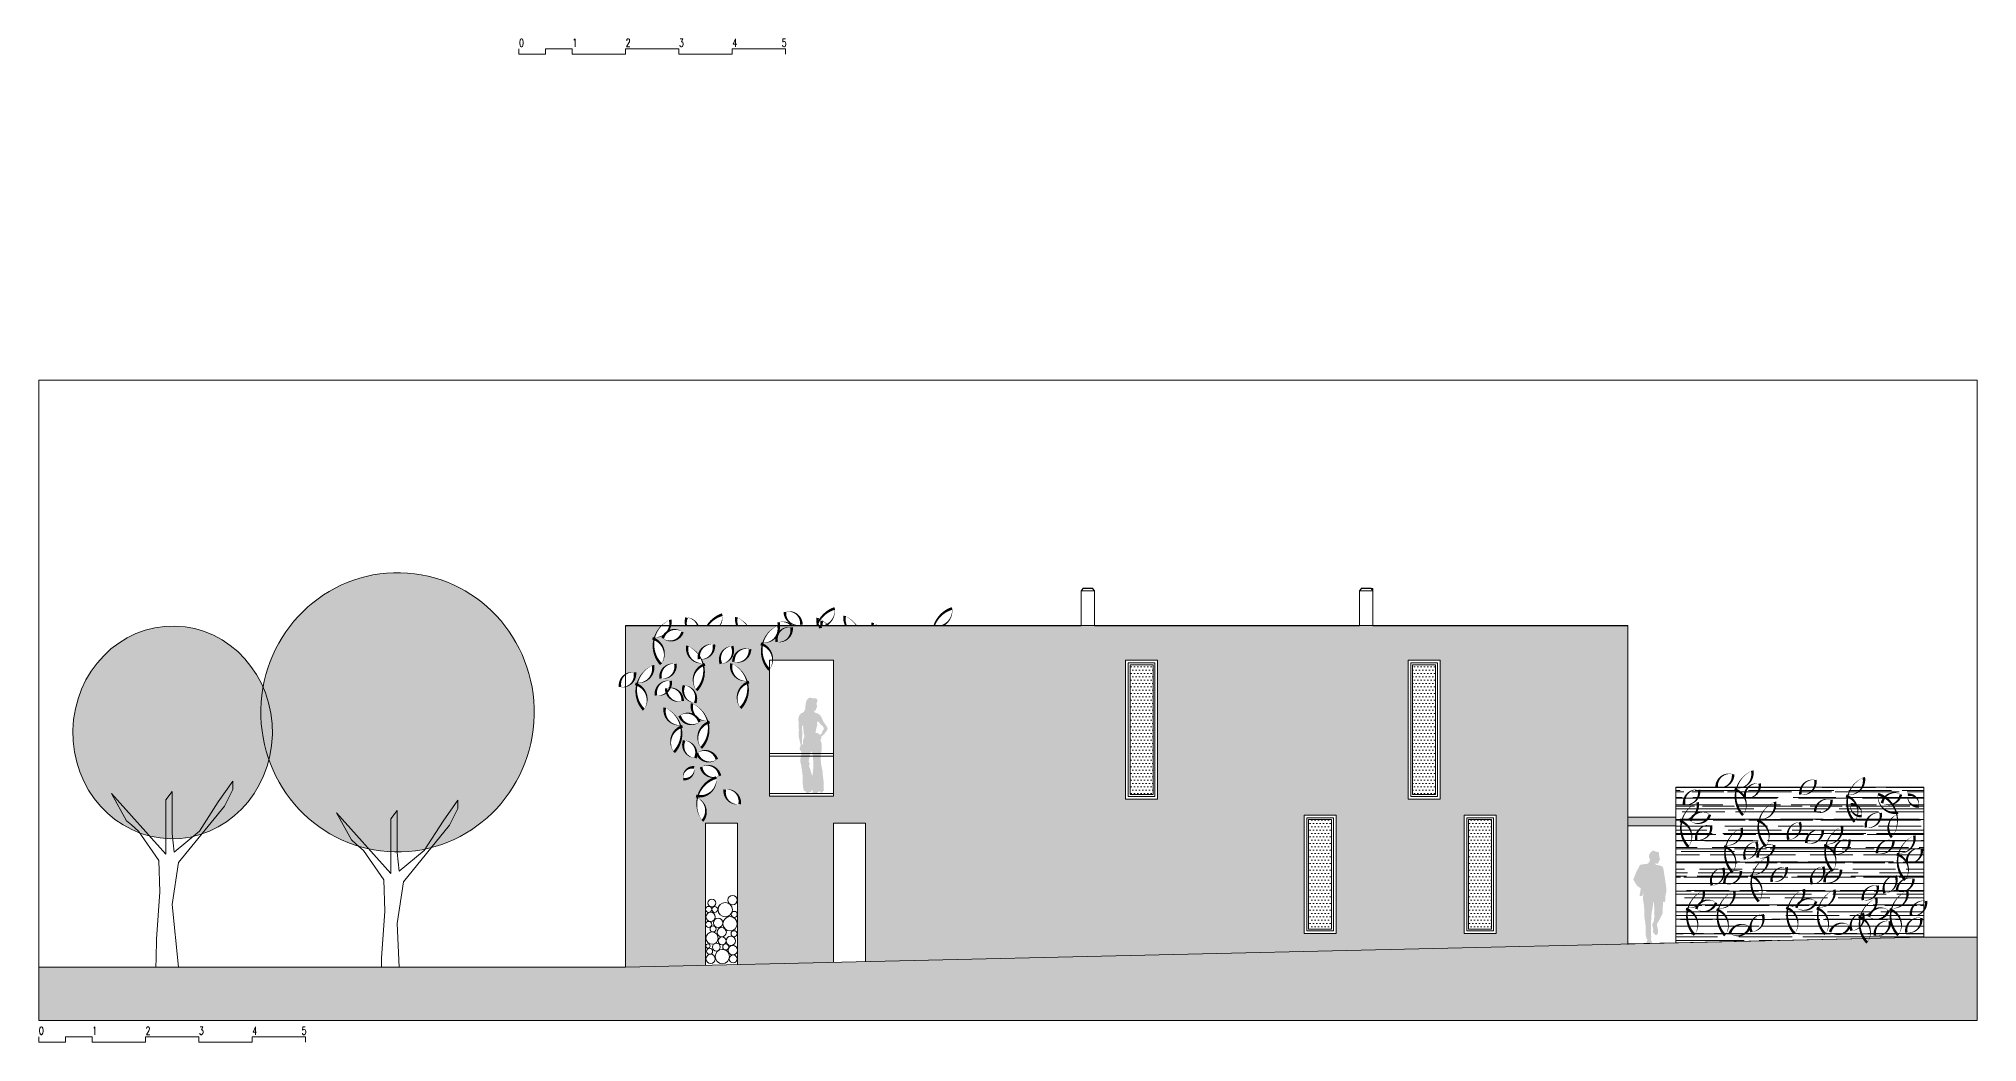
# Model space of a CAD drawing. Header units: metres. Extents: x -183 to 791, y -436 to 125.
# Drawn here: x 498.93 to 535.27, y -330.97 to -312.16 of the extents above; entities that cross this region are included whole.
import ezdxf

# ---------------------------------------------------------------- set-up
doc = ezdxf.new("R2010")
doc.units = ezdxf.units.M
doc.header["$MEASUREMENT"] = 0
doc.header["$XCLIPFRAME"] = 2
for name, color, linetype in [('01_SILNE', 1, 'Continuous'), ('okna', 4, 'Continuous'), ('SCHODY', 3, 'Continuous'), ('SRAFA', 251, 'Continuous'), ('srafa fasada', 253, 'Continuous'), ('SRAFY', 3, 'Continuous'), ('SRAFY-TERÉN', 252, 'Continuous'), ('stafaz', 254, 'Continuous'), ('zariz.predmety', 203, 'Continuous')]:
    doc.layers.add(name, color=color, linetype=linetype)
doc.layers.add('FLOATING-WINDOWS', color=2, linetype='Continuous', plot=False)
doc.styles.add('ROMANS', font='romans.shx', dxfattribs={"width": 0.7})
picture_1 = doc.add_image_def('image1.jpg', size_in_pixel=(500, 333))

msp = doc.modelspace()

# ---------------------------------------------------------------- hatches: boundary and pattern name
at = {"layer": 'SRAFA', "linetype": 'Continuous', "lineweight": 0}
h = msp.add_hatch(dxfattribs=at)
h.set_pattern_fill('DOTS', color=256, style=0)
h.paths.add_polyline_path([(519.82, -323.899), (519.39, -323.899), (519.39, -326.329), (519.82, -326.329)])
h = msp.add_hatch(dxfattribs=at)
h.set_pattern_fill('DOTS', color=256, style=0)
h.paths.add_polyline_path([(525.115, -323.899), (524.685, -323.899), (524.685, -326.329), (525.115, -326.329)])
h = msp.add_hatch(dxfattribs=at)
h.set_pattern_fill('AR-RROOF', color=256, scale=0.2, style=0)
h.paths.add_polyline_path([(529.62, -326.189), (529.62, -329.109), (534.27, -329.002), (534.27, -326.189)])
h = msp.add_hatch(dxfattribs=at)
h.set_pattern_fill('DOTS', color=256, style=0)
h.set_pattern_definition([(0, (0.2, 0), (0.03125, 0.0625), [0, -0.0625])])
h.paths.add_polyline_path([(523.165, -326.799), (522.735, -326.799), (522.735, -328.851), (523.165, -328.851)])
h = msp.add_hatch(dxfattribs=at)
h.set_pattern_fill('DOTS', color=256, style=0)
h.paths.add_polyline_path([(526.165, -326.799), (525.735, -326.799), (525.735, -328.851), (526.165, -328.851)])
at = {"layer": 'srafa fasada', "linetype": 'Continuous', "lineweight": 0}
h = msp.add_hatch(color=253, dxfattribs=at)
h.dxf.hatch_style = 1
h.paths.add_polyline_path([(528.72, -323.164), (512.798, -323.164, -0.489908), (512.505, -323.485, 0.01621), (512.496, -323.517, -0.310406), (512.687, -323.814), (513.829, -323.814), (513.829, -326.309), (513.829, -326.359), (512.63, -326.359), (512.63, -326.309), (512.63, -323.996, -0.254446), (512.496, -323.517, 0.031518), (512.459, -323.504, 0.62722), (512.486, -323.482, 0.017027), (512.505, -323.485, -0.211699), (512.779, -323.164), (510.766, -323.164, -0.128388), (510.704, -323.289, -0.346241), (510.997, -323.284, -0.520567), (510.627, -323.402, -0.101271), (510.673, -323.319, -0.196615), (510.474, -323.382, 0.01621), (510.466, -323.414, -0.48727), (510.595, -323.888, -0.250948), (510.466, -323.414, 0.031518), (510.429, -323.401, 0.62722), (510.456, -323.38, 0.017027), (510.474, -323.382, -0.123407), (510.603, -323.164), (509.929, -323.164), (509.929, -324.077, -0.19561), (510.104, -324.04, -0.389729), (509.929, -324.31), (509.929, -329.564), (511.429, -329.53), (511.429, -326.864), (512.029, -326.864), (512.029, -329.516), (513.829, -329.474), (513.829, -326.864), (514.429, -326.864), (514.429, -329.46), (528.72, -329.13)])
h.paths.add_polyline_path([(519.305, -323.814), (519.905, -323.814), (519.905, -326.414), (519.305, -326.414)], flags=16)
h.paths.add_polyline_path([(519.355, -323.864), (519.855, -323.864), (519.855, -326.364), (519.355, -326.364)], flags=0)
h.paths.add_polyline_path([(519.39, -323.899), (519.82, -323.899), (519.82, -326.329), (519.39, -326.329)], flags=0)
h.paths.add_polyline_path([(522.65, -326.714), (523.25, -326.714), (523.25, -328.936), (522.65, -328.936)], flags=16)
h.paths.add_polyline_path([(512.084, -324.709, -0.48727), (512.213, -324.235, 0.01621), (512.204, -324.202, -0.499116), (511.913, -323.874, -0.221401), (512.204, -324.202, 0.017027), (512.223, -324.2, 0.62722), (512.25, -324.222, 0.031518), (512.213, -324.235, -0.250948)], flags=16)
h.paths.add_polyline_path([(522.7, -326.764), (523.2, -326.764), (523.2, -328.886), (522.7, -328.886)], flags=0)
h.paths.add_polyline_path([(522.735, -326.799), (523.165, -326.799), (523.165, -328.851), (522.735, -328.851)], flags=0)
h.paths.add_polyline_path([(511.953, -323.842, -0.520567), (512.261, -323.605, -0.520567)], flags=16)
h.paths.add_polyline_path([(512.068, -326.51, -0.520567), (511.79, -326.237, -0.520567)], flags=16)
h.paths.add_polyline_path([(511.718, -323.878, -0.520567), (511.927, -323.549, -0.520567)], flags=16)
h.paths.add_polyline_path([(511.285, -326.362, 0.01621), (511.277, -326.395, -0.499116), (511.37, -326.824, -0.221401), (511.277, -326.395, 0.017027), (511.259, -326.387, 0.62722), (511.246, -326.355, 0.031518), (511.285, -326.362, -0.250948), (511.63, -326.012, -0.48727)], flags=16)
h.paths.add_polyline_path([(511.699, -325.978, -0.520567), (511.346, -325.815, -0.520567)], flags=16)
h.paths.add_polyline_path([(511.64, -325.671, -0.520567), (511.27, -325.553, -0.520567)], flags=16)
h.paths.add_polyline_path([(511.475, -324.983, -0.250948), (511.346, -325.457, -0.48727), (511.475, -324.983, 0.01621), (511.467, -324.951, -0.196615), (511.268, -324.888, -0.101271), (511.314, -324.971, -0.520567), (510.944, -324.853, -0.346241), (511.237, -324.857, -0.233409), (511.175, -324.622, -0.221401), (511.467, -324.951, 0.017027), (511.485, -324.948, 0.62722), (511.512, -324.97, 0.031518)], flags=16)
h.paths.add_polyline_path([(511.351, -323.795, -0.038149), (511.38, -323.869, 0.017027), (511.398, -323.867, 0.62722), (511.425, -323.889, 0.031518), (511.388, -323.902, -0.250948), (511.259, -324.376, -0.48727), (511.388, -323.902, 0.01621), (511.38, -323.869, -0.499116), (511.088, -323.541, -0.13709), (511.306, -323.717, -0.424737), (511.584, -323.518, -0.461481)], flags=16)
h.paths.add_polyline_path([(511.237, -325.646, -0.520567), (511.029, -325.317, -0.520567)], flags=16)
h.paths.add_polyline_path([(511.234, -324.612, -0.520567), (511.026, -324.284, -0.520567)], flags=16)
h.paths.add_polyline_path([(511.011, -326.04, -0.520567), (511.215, -325.822, -0.520567)], flags=16)
h.paths.add_polyline_path([(510.966, -325.063, -0.250948), (510.837, -325.537, -0.48727), (510.966, -325.063, 0.01621), (510.958, -325.03, -0.499116), (510.666, -324.702, -0.221401), (510.958, -325.03, 0.017027), (510.976, -325.028, 0.62722), (511.003, -325.05, 0.031518)], flags=16)
h.paths.add_polyline_path([(511, -324.577, -0.421375), (510.701, -324.416, -0.232393), (510.499, -324.473, -0.520567), (510.776, -324.2, -0.139229), (510.762, -324.329, -0.428126)], flags=16)
h.paths.add_polyline_path([(510.587, -324.154, -0.520567), (510.864, -323.881, -0.520567)], flags=16)
h.paths.add_polyline_path([(524.6, -323.814), (525.2, -323.814), (525.2, -326.414), (524.6, -326.414)], flags=16)
h.paths.add_polyline_path([(524.65, -323.864), (525.15, -323.864), (525.15, -326.364), (524.65, -326.364)], flags=0)
h.paths.add_polyline_path([(524.685, -323.899), (525.115, -323.899), (525.115, -326.329), (524.685, -326.329)], flags=0)
h.paths.add_polyline_path([(510.151, -324.235, 0.01621), (510.143, -324.267, -0.48727), (510.272, -324.741, -0.250948), (510.143, -324.267, 0.031518), (510.106, -324.254, 0.62722), (510.133, -324.233, 0.017027), (510.151, -324.235, -0.221401), (510.443, -323.906, -0.499116)], flags=16)
h.paths.add_polyline_path([(525.65, -326.714), (526.25, -326.714), (526.25, -328.936), (525.65, -328.936)], flags=16)
h.paths.add_polyline_path([(525.7, -326.764), (526.2, -326.764), (526.2, -328.886), (525.7, -328.886)], flags=0)
h.paths.add_polyline_path([(525.735, -326.799), (526.165, -326.799), (526.165, -328.851), (525.735, -328.851)], flags=0)
at = {"layer": 'SRAFY', "linetype": 'Continuous', "lineweight": 0}
msp.add_hatch(color=44, dxfattribs=at).paths.add_polyline_path([(529.62, -326.754), (528.72, -326.754), (528.72, -326.914), (529.62, -326.914)])
at = {"layer": 'SRAFY-TERÉN', "linetype": 'Continuous', "lineweight": 0}
msp.add_hatch(color=256, dxfattribs=at).paths.add_polyline_path([(498.929, -329.564), (498.929, -330.564), (535.27, -330.564), (535.27, -329.002), (534.27, -329.002), (509.929, -329.564)])
at = {"layer": 'stafaz', "linetype": 'Continuous', "ltscale": 0.001}
h = msp.add_hatch(color=256, dxfattribs=at)
h.paths.add_polyline_path([(513.601, -325.361), (513.598, -325.348), (513.589, -325.331), (513.582, -325.317), (513.579, -325.305), (513.592, -325.293), (513.598, -325.282), (513.603, -325.266), (513.603, -325.252), (513.602, -325.241), (513.618, -325.233), (513.629, -325.221), (513.64, -325.207), (513.651, -325.198), (513.66, -325.188), (513.672, -325.172), (513.683, -325.159), (513.694, -325.144), (513.702, -325.133), (513.707, -325.123), (513.713, -325.113), (513.716, -325.1), (513.716, -325.088), (513.712, -325.078), (513.708, -325.068), (513.704, -325.058), (513.698, -325.047), (513.691, -325.037), (513.682, -325.023), (513.673, -325.011), (513.662, -324.998), (513.654, -324.987), (513.648, -324.975), (513.639, -324.963), (513.631, -324.949), (513.627, -324.939), (513.62, -324.924), (513.615, -324.913), (513.611, -324.9), (513.606, -324.888), (513.6, -324.876), (513.593, -324.866), (513.585, -324.854), (513.572, -324.841), (513.561, -324.832), (513.545, -324.819), (513.532, -324.811), (513.522, -324.806), (513.512, -324.804), (513.501, -324.802), (513.491, -324.798), (513.479, -324.794), (513.472, -324.78), (513.472, -324.77), (513.459, -324.767), (513.452, -324.757), (513.467, -324.756), (513.477, -324.756), (513.487, -324.755), (513.497, -324.744), (513.5, -324.73), (513.507, -324.716), (513.51, -324.705), (513.513, -324.695), (513.521, -324.683), (513.522, -324.673), (513.52, -324.662), (513.514, -324.652), (513.51, -324.641), (513.508, -324.631), (513.52, -324.596), (513.523, -324.583), (513.525, -324.57), (513.525, -324.56), (513.523, -324.55), (513.517, -324.538), (513.506, -324.532), (513.493, -324.528), (513.481, -324.526), (513.467, -324.525), (513.455, -324.525), (513.442, -324.525), (513.431, -324.524), (513.419, -324.52), (513.406, -324.517), (513.392, -324.514), (513.376, -324.517), (513.358, -324.527), (513.348, -324.537), (513.334, -324.551), (513.328, -324.561), (513.32, -324.577), (513.315, -324.59), (513.312, -324.603), (513.309, -324.617), (513.307, -324.631), (513.305, -324.641), (513.305, -324.657), (513.302, -324.672), (513.302, -324.685), (513.301, -324.702), (513.3, -324.718), (513.296, -324.731), (513.292, -324.744), (513.286, -324.757), (513.278, -324.768), (513.27, -324.78), (513.261, -324.79), (513.246, -324.8), (513.231, -324.803), (513.221, -324.807), (513.209, -324.816), (513.208, -324.827), (513.196, -324.835), (513.185, -324.85), (513.18, -324.866), (513.175, -324.879), (513.172, -324.895), (513.169, -324.909), (513.168, -324.922), (513.168, -324.936), (513.17, -324.947), (513.173, -324.958), (513.174, -324.969), (513.176, -324.986), (513.176, -325), (513.175, -325.012), (513.175, -325.023), (513.175, -325.034), (513.175, -325.045), (513.175, -325.057), (513.175, -325.074), (513.176, -325.088), (513.178, -325.099), (513.18, -325.112), (513.18, -325.122), (513.18, -325.135), (513.178, -325.148), (513.178, -325.164), (513.176, -325.181), (513.175, -325.193), (513.174, -325.205), (513.174, -325.22), (513.176, -325.239), (513.178, -325.253), (513.181, -325.268), (513.184, -325.28), (513.187, -325.295), (513.191, -325.309), (513.194, -325.321), (513.197, -325.334), (513.201, -325.345), (513.201, -325.357), (513.207, -325.37), (513.209, -325.382), (513.21, -325.397), (513.21, -325.414), (513.206, -325.424), (513.202, -325.434), (513.196, -325.45), (513.192, -325.462), (513.191, -325.473), (513.196, -325.487), (513.206, -325.503), (513.217, -325.515), (513.228, -325.525), (513.227, -325.539), (513.227, -325.553), (513.227, -325.564), (513.224, -325.578), (513.22, -325.6), (513.218, -325.613), (513.216, -325.623), (513.212, -325.637), (513.209, -325.654), (513.206, -325.677), (513.206, -325.689), (513.204, -325.7), (513.204, -325.712), (513.205, -325.722), (513.208, -325.732), (513.216, -325.75), (513.221, -325.77), (513.226, -325.797), (513.228, -325.809), (513.228, -325.823), (513.23, -325.833), (513.232, -325.844), (513.235, -325.864), (513.236, -325.875), (513.238, -325.89), (513.24, -325.902), (513.241, -325.916), (513.242, -325.927), (513.244, -325.938), (513.245, -325.948), (513.247, -325.959), (513.248, -325.981), (513.248, -326.006), (513.248, -326.019), (513.248, -326.03), (513.248, -326.043), (513.248, -326.057), (513.248, -326.074), (513.249, -326.088), (513.25, -326.099), (513.25, -326.11), (513.252, -326.122), (513.252, -326.134), (513.253, -326.146), (513.254, -326.158), (513.256, -326.178), (513.259, -326.199), (513.261, -326.209), (513.266, -326.222), (513.269, -326.235), (513.273, -326.256), (513.283, -326.262), (513.295, -326.266), (513.305, -326.266), (513.309, -326.279), (513.316, -326.293), (513.33, -326.299), (513.348, -326.299), (513.359, -326.297), (513.369, -326.294), (513.388, -326.287), (513.401, -326.277), (513.412, -326.264), (513.423, -326.249), (513.434, -326.244), (513.435, -326.256), (513.434, -326.266), (513.436, -326.279), (513.434, -326.289), (513.434, -326.299), (513.445, -326.304), (513.458, -326.304), (513.469, -326.304), (513.481, -326.302), (513.492, -326.301), (513.507, -326.3), (513.522, -326.299), (513.534, -326.291), (513.544, -326.28), (513.558, -326.272), (513.571, -326.271), (513.581, -326.279), (513.584, -326.292), (513.595, -326.293), (513.611, -326.293), (513.622, -326.291), (513.628, -326.281), (513.628, -326.269), (513.642, -326.264), (513.647, -326.251), (513.647, -326.234), (513.646, -326.219), (513.646, -326.206), (513.646, -326.194), (513.646, -326.176), (513.644, -326.162), (513.643, -326.15), (513.643, -326.14), (513.644, -326.118), (513.645, -326.103), (513.642, -326.084), (513.64, -326.065), (513.64, -326.054), (513.64, -326.041), (513.636, -326.02), (513.633, -326.009), (513.63, -325.992), (513.628, -325.978), (513.628, -325.964), (513.627, -325.953), (513.626, -325.943), (513.626, -325.922), (513.625, -325.91), (513.624, -325.898), (513.619, -325.879), (513.616, -325.859), (513.614, -325.848), (513.612, -325.837), (513.609, -325.827), (513.604, -325.806), (513.603, -325.794), (513.601, -325.783), (513.599, -325.772), (513.595, -325.754), (513.595, -325.739), (513.594, -325.729), (513.593, -325.718), (513.592, -325.707), (513.59, -325.69), (513.59, -325.672), (513.589, -325.658), (513.589, -325.644), (513.589, -325.633), (513.589, -325.622), (513.589, -325.612), (513.589, -325.598), (513.591, -325.585), (513.594, -325.571), (513.597, -325.556), (513.599, -325.538), (513.602, -325.524), (513.604, -325.5), (513.606, -325.487), (513.608, -325.471), (513.608, -325.455), (513.608, -325.445), (513.608, -325.43), (513.608, -325.419), (513.608, -325.404), (513.606, -325.393), (513.604, -325.378)])
h.paths.add_polyline_path([(513.417, -325.524), (513.422, -325.536), (513.427, -325.547), (513.429, -325.558), (513.433, -325.569), (513.437, -325.584), (513.439, -325.601), (513.441, -325.616), (513.443, -325.63), (513.444, -325.647), (513.444, -325.66), (513.446, -325.674), (513.446, -325.684), (513.448, -325.701), (513.448, -325.711), (513.45, -325.723), (513.451, -325.736), (513.453, -325.749), (513.452, -325.762), (513.452, -325.773), (513.451, -325.794), (513.451, -325.816), (513.45, -325.832), (513.449, -325.847), (513.446, -325.864), (513.445, -325.877), (513.443, -325.89), (513.442, -325.903), (513.44, -325.914), (513.438, -325.927), (513.438, -325.938), (513.436, -325.949), (513.435, -325.961), (513.433, -325.975), (513.425, -325.963), (513.42, -325.952), (513.414, -325.933), (513.409, -325.919), (513.403, -325.901), (513.401, -325.889), (513.396, -325.87), (513.391, -325.852), (513.385, -325.836), (513.38, -325.824), (513.376, -325.812), (513.369, -325.798), (513.37, -325.785), (513.375, -325.774), (513.379, -325.763), (513.381, -325.752), (513.38, -325.742), (513.371, -325.73), (513.365, -325.717), (513.365, -325.7), (513.367, -325.678), (513.372, -325.655), (513.376, -325.641), (513.379, -325.623), (513.382, -325.61), (513.386, -325.594), (513.392, -325.575), (513.396, -325.562), (513.399, -325.551), (513.403, -325.539), (513.408, -325.529), (513.415, -325.513)], flags=16)
h.paths.add_polyline_path([(513.256, -325.359), (513.254, -325.376), (513.253, -325.387), (513.252, -325.401), (513.242, -325.392), (513.237, -325.379), (513.237, -325.368), (513.237, -325.356), (513.237, -325.343), (513.236, -325.332), (513.236, -325.321), (513.236, -325.308), (513.236, -325.297), (513.236, -325.286), (513.238, -325.271), (513.24, -325.26), (513.244, -325.243), (513.245, -325.232), (513.246, -325.215), (513.246, -325.203), (513.246, -325.188), (513.246, -325.176), (513.244, -325.163), (513.243, -325.15), (513.241, -325.136), (513.239, -325.123), (513.237, -325.113), (513.236, -325.101), (513.237, -325.09), (513.237, -325.08), (513.239, -325.064), (513.243, -325.044), (513.247, -325.034), (513.257, -325.038), (513.261, -325.053), (513.26, -325.063), (513.259, -325.076), (513.259, -325.087), (513.26, -325.101), (513.263, -325.113), (513.264, -325.124), (513.266, -325.137), (513.268, -325.148), (513.268, -325.16), (513.269, -325.17), (513.271, -325.191), (513.274, -325.202), (513.278, -325.216), (513.282, -325.226), (513.284, -325.238), (513.28, -325.251), (513.276, -325.262), (513.269, -325.277), (513.266, -325.288), (513.26, -325.303), (513.257, -325.318), (513.256, -325.335), (513.256, -325.347)], flags=16)
h.paths.add_polyline_path([(513.498, -325.179), (513.495, -325.168), (513.494, -325.157), (513.494, -325.146), (513.497, -325.134), (513.5, -325.12), (513.501, -325.11), (513.506, -325.092), (513.509, -325.079), (513.513, -325.064), (513.517, -325.052), (513.521, -325.039), (513.523, -325.027), (513.523, -325.016), (513.522, -325.002), (513.52, -324.989), (513.522, -324.975), (513.526, -324.965), (513.533, -324.954), (513.56, -324.98), (513.567, -324.991), (513.574, -325.001), (513.583, -325.012), (513.597, -325.025), (513.609, -325.034), (513.624, -325.048), (513.632, -325.059), (513.641, -325.072), (513.648, -325.082), (513.648, -325.095), (513.643, -325.106), (513.637, -325.119), (513.627, -325.133), (513.623, -325.144), (513.619, -325.154), (513.615, -325.165), (513.608, -325.18), (513.598, -325.193), (513.589, -325.203), (513.578, -325.21), (513.567, -325.205), (513.556, -325.196), (513.545, -325.185), (513.534, -325.177), (513.521, -325.176), (513.508, -325.177)], flags=16)
msp.add_hatch(color=256, dxfattribs=at).paths.add_polyline_path([(529.195, -328.342), (529.205, -328.356), (529.207, -328.375), (529.209, -328.39), (529.21, -328.403), (529.212, -328.418), (529.214, -328.433), (529.216, -328.453), (529.216, -328.466), (529.216, -328.48), (529.216, -328.497), (529.216, -328.511), (529.217, -328.525), (529.214, -328.539), (529.212, -328.554), (529.22, -328.567), (529.213, -328.579), (529.214, -328.59), (529.222, -328.606), (529.216, -328.633), (529.212, -328.65), (529.21, -328.664), (529.21, -328.684), (529.208, -328.709), (529.197, -328.725), (529.185, -328.741), (529.181, -328.754), (529.179, -328.774), (529.179, -328.787), (529.183, -328.801), (529.187, -328.817), (529.194, -328.836), (529.196, -328.862), (529.193, -328.887), (529.193, -328.898), (529.195, -328.911), (529.201, -328.926), (529.212, -328.938), (529.224, -328.951), (529.235, -328.962), (529.248, -328.965), (529.26, -328.961), (529.273, -328.957), (529.278, -328.942), (529.282, -328.927), (529.283, -328.911), (529.283, -328.895), (529.284, -328.881), (529.283, -328.867), (529.282, -328.851), (529.279, -328.839), (529.277, -328.827), (529.272, -328.81), (529.269, -328.797), (529.268, -328.778), (529.267, -328.755), (529.278, -328.733), (529.29, -328.715), (529.297, -328.701), (529.305, -328.688), (529.315, -328.672), (529.325, -328.654), (529.331, -328.643), (529.34, -328.624), (529.347, -328.605), (529.353, -328.592), (529.364, -328.583), (529.368, -328.568), (529.372, -328.547), (529.374, -328.534), (529.374, -328.518), (529.374, -328.499), (529.373, -328.476), (529.374, -328.449), (529.376, -328.435), (529.376, -328.42), (529.377, -328.399), (529.378, -328.381), (529.38, -328.359), (529.382, -328.345), (529.392, -328.336), (529.398, -328.357), (529.408, -328.347), (529.417, -328.333), (529.424, -328.319), (529.425, -328.303), (529.425, -328.292), (529.425, -328.276), (529.425, -328.263), (529.425, -328.245), (529.425, -328.232), (529.429, -328.211), (529.433, -328.194), (529.435, -328.18), (529.438, -328.169), (529.44, -328.158), (529.441, -328.141), (529.442, -328.13), (529.442, -328.111), (529.442, -328.099), (529.441, -328.083), (529.439, -328.073), (529.438, -328.058), (529.436, -328.039), (529.435, -328.021), (529.432, -328.007), (529.43, -327.991), (529.427, -327.981), (529.424, -327.961), (529.421, -327.943), (529.421, -327.932), (529.418, -327.912), (529.416, -327.898), (529.413, -327.882), (529.409, -327.863), (529.407, -327.85), (529.404, -327.837), (529.402, -327.821), (529.4, -327.81), (529.398, -327.796), (529.396, -327.78), (529.394, -327.767), (529.391, -327.752), (529.388, -327.737), (529.385, -327.722), (529.382, -327.709), (529.376, -327.692), (529.365, -327.68), (529.353, -327.67), (529.339, -327.665), (529.324, -327.662), (529.308, -327.659), (529.291, -327.656), (529.278, -327.652), (529.262, -327.649), (529.243, -327.645), (529.234, -327.624), (529.245, -327.62), (529.256, -327.624), (529.27, -327.628), (529.283, -327.629), (529.291, -327.618), (529.295, -327.605), (529.297, -327.595), (529.303, -327.583), (529.307, -327.569), (529.319, -327.56), (529.321, -327.546), (529.321, -327.533), (529.318, -327.522), (529.313, -327.511), (529.313, -327.498), (529.312, -327.487), (529.308, -327.475), (529.301, -327.459), (529.307, -327.44), (529.307, -327.428), (529.306, -327.417), (529.295, -327.411), (529.283, -327.406), (529.272, -327.405), (529.265, -327.403), (529.232, -327.396), (529.221, -327.39), (529.208, -327.385), (529.197, -327.385), (529.186, -327.385), (529.173, -327.392), (529.162, -327.402), (529.148, -327.417), (529.133, -327.433), (529.125, -327.45), (529.121, -327.462), (529.119, -327.477), (529.118, -327.489), (529.118, -327.5), (529.119, -327.512), (529.124, -327.524), (529.134, -327.542), (529.132, -327.563), (529.128, -327.577), (529.126, -327.59), (529.114, -327.599), (529.106, -327.61), (529.098, -327.622), (529.081, -327.629), (529.063, -327.632), (529.049, -327.635), (529.037, -327.635), (529.024, -327.636), (529.01, -327.638), (528.998, -327.64), (528.984, -327.642), (528.972, -327.644), (528.958, -327.646), (528.943, -327.656), (528.935, -327.672), (528.925, -327.694), (528.921, -327.705), (528.91, -327.723), (528.899, -327.741), (528.892, -327.754), (528.884, -327.768), (528.876, -327.788), (528.87, -327.8), (528.865, -327.813), (528.862, -327.825), (528.855, -327.844), (528.846, -327.865), (528.84, -327.881), (528.832, -327.895), (528.826, -327.909), (528.826, -327.924), (528.835, -327.941), (528.845, -327.963), (528.854, -327.98), (528.863, -327.993), (528.871, -328.008), (528.88, -328.02), (528.891, -328.035), (528.906, -328.05), (528.921, -328.06), (528.933, -328.069), (528.945, -328.075), (528.962, -328.084), (528.959, -328.118), (528.956, -328.132), (528.953, -328.151), (528.949, -328.17), (528.947, -328.184), (528.944, -328.201), (528.942, -328.213), (528.941, -328.226), (528.952, -328.232), (528.968, -328.231), (528.98, -328.231), (528.993, -328.221), (528.999, -328.21), (529.006, -328.197), (529.012, -328.181), (529.014, -328.168), (529.018, -328.155), (529.016, -328.168), (529.014, -328.178), (529.012, -328.194), (529.01, -328.205), (529.008, -328.223), (529.004, -328.243), (529.004, -328.258), (529.004, -328.27), (529.004, -328.282), (529.004, -328.293), (529.006, -328.308), (529.007, -328.319), (529.012, -328.34), (529.015, -328.359), (529.017, -328.373), (529.019, -328.386), (529.02, -328.4), (529.022, -328.418), (529.024, -328.437), (529.025, -328.457), (529.027, -328.475), (529.027, -328.487), (529.028, -328.499), (529.028, -328.512), (529.029, -328.528), (529.029, -328.548), (529.029, -328.562), (529.029, -328.583), (529.029, -328.602), (529.029, -328.615), (529.031, -328.628), (529.033, -328.649), (529.035, -328.66), (529.037, -328.673), (529.039, -328.684), (529.042, -328.697), (529.044, -328.711), (529.046, -328.724), (529.048, -328.743), (529.05, -328.766), (529.052, -328.783), (529.053, -328.8), (529.053, -328.815), (529.055, -328.83), (529.055, -328.843), (529.056, -328.853), (529.057, -328.874), (529.057, -328.887), (529.057, -328.898), (529.057, -328.919), (529.057, -328.937), (529.057, -328.957), (529.057, -328.969), (529.061, -328.986), (529.063, -329.001), (529.067, -329.015), (529.069, -329.026), (529.079, -329.038), (529.091, -329.054), (529.079, -329.072), (529.073, -329.088), (529.069, -329.102), (529.067, -329.113), (529.07, -329.125), (529.087, -329.132), (529.101, -329.133), (529.112, -329.133), (529.129, -329.133), (529.146, -329.133), (529.158, -329.129), (529.169, -329.117), (529.173, -329.102), (529.167, -329.086), (529.162, -329.074), (529.158, -329.06), (529.152, -329.041), (529.157, -329.019), (529.158, -329.005), (529.158, -328.995), (529.157, -328.983), (529.157, -328.963), (529.157, -328.945), (529.157, -328.928), (529.157, -328.915), (529.156, -328.9), (529.155, -328.881), (529.155, -328.863), (529.155, -328.845), (529.155, -328.823), (529.155, -328.81), (529.155, -328.798), (529.154, -328.778), (529.154, -328.761), (529.154, -328.742), (529.155, -328.723), (529.155, -328.705), (529.157, -328.686), (529.158, -328.672), (529.159, -328.65), (529.159, -328.631), (529.161, -328.607), (529.162, -328.592), (529.164, -328.57), (529.167, -328.552), (529.168, -328.532), (529.175, -328.504), (529.179, -328.484), (529.181, -328.472), (529.183, -328.461), (529.185, -328.447), (529.186, -328.434), (529.189, -328.42), (529.189, -328.408), (529.19, -328.392), (529.191, -328.372), (529.193, -328.36)])
at = {"layer": 'zariz.predmety', "linetype": 'Continuous', "lineweight": 0}
h = msp.add_hatch(color=84, dxfattribs=at)
edge = h.paths.add_edge_path()
edge.add_ellipse((505.655, -324.789), major_axis=(-0.056, -2.618), ratio=0.978577, start_angle=0, end_angle=360)
h = msp.add_hatch(color=84, dxfattribs=at)
edge = h.paths.add_edge_path()
edge.add_ellipse((501.438, -325.165), major_axis=(-0.042, -1.994), ratio=0.937649, start_angle=0, end_angle=360)

# ---------------------------------------------------------------- linework, layer by layer
at = {"linetype": 'Continuous', "lineweight": 0}
for p, q in [((509.929, -323.164), (509.929, -329.564)), ((509.929, -323.164), (528.72, -323.164)), ((528.72, -323.164), (528.72, -329.139)), ((512.63, -325.559), (513.829, -325.559)), ((512.63, -325.609), (513.829, -325.609)), ((512.63, -326.309), (512.63, -326.359)), ((513.829, -326.309), (513.829, -326.359)), ((529.62, -329.118), (529.62, -326.189)), ((534.27, -326.189), (529.62, -326.189)), ((534.27, -326.189), (534.27, -329.002)), ((512.63, -326.359), (513.829, -326.359)), ((512.029, -326.864), (511.429, -326.864)), ((511.429, -326.864), (511.429, -329.53)), ((512.029, -326.864), (512.029, -329.517)), ((513.829, -326.864), (513.829, -329.476)), ((513.829, -326.864), (513.829, -329.476)), ((514.429, -326.864), (513.829, -326.864)), ((514.429, -326.864), (514.429, -329.462))]:
    msp.add_line(p, q, dxfattribs=at)
msp.add_lwpolyline([(513.829, -323.814), (512.63, -323.814), (512.63, -326.309), (513.829, -326.309)], close=True, dxfattribs=at)
at = {"layer": '01_SILNE', "linetype": 'Continuous', "lineweight": 0}
for p, q in [((534.27, -329.002), (509.929, -329.564)), ((534.27, -329.002), (509.929, -329.564)), ((534.27, -329.002), (535.27, -329.002)), ((509.929, -329.564), (498.929, -329.564))]:
    msp.add_line(p, q, dxfattribs=at)
at = {"layer": 'FLOATING-WINDOWS', "linetype": 'Continuous', "lineweight": 0}
msp.add_line((498.929, -329.564), (498.929, -319.564), dxfattribs=at)
at = {"layer": 'FLOATING-WINDOWS', "linetype": 'Continuous', "lineweight": 0, "flags": 128}
msp.add_lwpolyline([(498.929, -329.564), (498.929, -330.564), (535.27, -330.564), (535.27, -329.002), (534.27, -329.002), (509.929, -329.564)], close=True, dxfattribs=at)
at = {"layer": 'okna', "linetype": 'Continuous', "lineweight": 0}
for points in [[(519.905, -323.814), (519.305, -323.814), (519.305, -326.414), (519.905, -326.414)], [(519.855, -323.864), (519.355, -323.864), (519.355, -326.364), (519.855, -326.364)], [(519.82, -323.899), (519.39, -323.899), (519.39, -326.329), (519.82, -326.329)], [(525.2, -323.814), (524.6, -323.814), (524.6, -326.414), (525.2, -326.414)], [(525.15, -323.864), (524.65, -323.864), (524.65, -326.364), (525.15, -326.364)], [(525.115, -323.899), (524.685, -323.899), (524.685, -326.329), (525.115, -326.329)], [(523.25, -326.714), (522.65, -326.714), (522.65, -328.936), (523.25, -328.936)], [(523.2, -326.764), (522.7, -326.764), (522.7, -328.886), (523.2, -328.886)], [(523.165, -326.799), (522.735, -326.799), (522.735, -328.851), (523.165, -328.851)], [(526.25, -326.714), (525.65, -326.714), (525.65, -328.936), (526.25, -328.936)], [(526.2, -326.764), (525.7, -326.764), (525.7, -328.886), (526.2, -328.886)], [(526.165, -326.799), (525.735, -326.799), (525.735, -328.851), (526.165, -328.851)]]:
    msp.add_lwpolyline(points, close=True, dxfattribs=at)
at = {"layer": 'SCHODY', "linetype": 'Continuous', "lineweight": 0}
msp.add_line((519.905, -326.414), (519.905, -323.814), dxfattribs=at)
at = {"layer": 'SRAFA', "linetype": 'Continuous', "lineweight": 0}
for p, q in [((518.47, -322.514), (518.508, -322.464)), ((518.72, -322.514), (518.47, -322.514)), ((518.47, -322.514), (518.47, -323.164)), ((518.682, -322.464), (518.508, -322.464)), ((518.72, -322.514), (518.682, -322.464)), ((518.72, -323.164), (518.72, -322.514)), ((523.69, -322.514), (523.728, -322.464)), ((523.94, -322.514), (523.69, -322.514)), ((523.69, -322.514), (523.69, -323.164)), ((523.902, -322.464), (523.728, -322.464)), ((523.94, -322.514), (523.902, -322.464)), ((523.94, -323.164), (523.94, -322.514))]:
    msp.add_line(p, q, dxfattribs=at)
for centre, radius in [((511.488, -328.483), 0.0566), ((511.547, -328.363), 0.0737), ((511.603, -328.485), 0.0566), ((511.798, -328.489), 0.134), ((511.935, -328.309), 0.0874), ((511.968, -328.577), 0.0566), ((511.488, -328.765), 0.0566), ((511.525, -328.624), 0.0874), ((511.57, -328.85), 0.0566), ((511.664, -328.737), 0.0874), ((511.732, -328.911), 0.0874), ((511.889, -328.753), 0.134), ((511.964, -328.939), 0.0566), ((511.475, -329.17), 0.0409), ((511.551, -329.021), 0.114), ((511.505, -329.268), 0.0566), ((511.631, -329.19), 0.0737), ((511.743, -329.367), 0.134), ((511.74, -329.074), 0.0737), ((511.808, -329.187), 0.0566), ((511.901, -329.074), 0.0874), ((511.939, -329.25), 0.0874), ((511.525, -329.412), 0.0874), ((511.948, -329.412), 0.0737)]:
    msp.add_circle(centre, radius, dxfattribs=at)
at = {"layer": 'SRAFY', "linetype": 'Continuous', "lineweight": 0}
for p, q in [((507.93, -312.353), (507.93, -312.453)), ((507.93, -312.453), (508.43, -312.453)), ((508.43, -312.453), (508.43, -312.353)), ((508.43, -312.353), (508.93, -312.353)), ((508.93, -312.353), (508.93, -312.453)), ((508.93, -312.453), (509.93, -312.453)), ((509.93, -312.453), (509.93, -312.353)), ((509.93, -312.353), (510.93, -312.353)), ((510.93, -312.353), (510.93, -312.453)), ((510.93, -312.453), (511.93, -312.453)), ((511.93, -312.453), (511.93, -312.353)), ((511.93, -312.353), (512.93, -312.353)), ((512.93, -312.353), (512.93, -312.453)), ((498.929, -330.874), (498.929, -330.974)), ((498.929, -330.974), (499.429, -330.974)), ((499.429, -330.974), (499.429, -330.874)), ((499.429, -330.874), (499.929, -330.874)), ((499.929, -330.874), (499.929, -330.974)), ((499.929, -330.974), (500.929, -330.974)), ((500.929, -330.974), (500.929, -330.874)), ((500.929, -330.874), (501.929, -330.874)), ((501.929, -330.874), (501.929, -330.974)), ((501.929, -330.974), (502.929, -330.974)), ((502.929, -330.974), (502.929, -330.874)), ((502.929, -330.874), (503.929, -330.874)), ((503.929, -330.874), (503.929, -330.974))]:
    msp.add_line(p, q, dxfattribs=at)
at = {"layer": 'SRAFY', "color": 44, "linetype": 'Continuous', "lineweight": 0}
for p, q in [((529.62, -326.754), (528.72, -326.754)), ((529.62, -326.914), (528.72, -326.914))]:
    msp.add_line(p, q, dxfattribs=at)
at = {"layer": 'SRAFY', "linetype": 'Continuous', "lineweight": 0, "flags": 128}
msp.add_lwpolyline([(529.62, -326.189), (529.62, -329.109), (534.27, -329.002), (534.27, -326.189)], close=True, dxfattribs=at)
at = {"layer": 'zariz.predmety', "color": 253, "linetype": 'Continuous', "ltscale": 0.001}
for points in [[(510.595, -323.888, 0, 0, 0.520567), (510.595, -323.888, 0, 0.05, 0.520567), (510.435, -323.403, 0, 0.05, 0.520567), (510.456, -323.38, 0, 0.05, 0.520567), (510.766, -323.053, 0, 0.05, 0.520567), (510.595, -323.888, 0.05, 0.05, 0)], [(512.917, -322.908, 0, 0, -0.520567), (512.917, -322.908, 0, 0.05, -0.520567), (513.226, -323.145, 0, 0.05, -0.520567), (512.917, -322.908, 0.05, 0.05, 0)], [(510.627, -323.402, 0, 0, 0.520567), (510.627, -323.402, 0, 0.05, 0.520567), (510.997, -323.284, 0, 0.05, 0.520567), (510.627, -323.402, 0.05, 0.05, 0)], [(512.625, -323.991, 0, 0, 0.520567), (512.625, -323.991, 0, 0.05, 0.520567), (512.465, -323.506, 0, 0.05, 0.520567), (512.486, -323.482, 0, 0.05, 0.520567), (512.796, -323.156, 0, 0.05, 0.520567), (512.625, -323.991, 0.05, 0.05, 0)], [(513.041, -323.196, 0, 0, 0.520567), (513.041, -323.196, 0, 0.05, 0.520567), (512.763, -323.468, 0, 0.05, 0.520567), (513.041, -323.196, 0.05, 0.05, 0)], [(511.259, -324.376, 0, 0, -0.520567), (511.259, -324.376, 0, 0.05, -0.520567), (511.419, -323.891, 0, 0.05, -0.520567), (511.398, -323.867, 0, 0.05, -0.520567), (511.088, -323.541, 0, 0.05, -0.520567), (511.259, -324.376, 0.05, 0.05, 0)], [(511.584, -323.518, 0, 0, 0.520567), (511.584, -323.518, 0, 0.05, 0.520567), (511.306, -323.791, 0, 0.05, 0.520567), (511.584, -323.518, 0.05, 0.05, 0)], [(511.718, -323.878, 0, 0, 0.520567), (511.718, -323.878, 0, 0.05, 0.520567), (511.927, -323.549, 0, 0.05, 0.520567), (511.718, -323.878, 0.05, 0.05, 0)], [(512.261, -323.605, 0, 0, 0.520567), (512.261, -323.605, 0, 0.05, 0.520567), (511.953, -323.842, 0, 0.05, 0.520567), (512.261, -323.605, 0.05, 0.05, 0)], [(510.104, -324.04, 0, 0, 0.520567), (510.104, -324.04, 0, 0.05, 0.520567), (509.827, -324.313, 0, 0.05, 0.520567), (510.104, -324.04, 0.05, 0.05, 0)], [(510.272, -324.741, 0, 0, 0.520567), (510.272, -324.741, 0, 0.05, 0.520567), (510.112, -324.256, 0, 0.05, 0.520567), (510.133, -324.233, 0, 0.05, 0.520567), (510.443, -323.906, 0, 0.05, 0.520567), (510.272, -324.741, 0.05, 0.05, 0)], [(510.864, -323.881, 0, 0, 0.520567), (510.864, -323.881, 0, 0.05, 0.520567), (510.587, -324.154, 0, 0.05, 0.520567), (510.864, -323.881, 0.05, 0.05, 0)], [(512.084, -324.709, 0, 0, -0.520567), (512.084, -324.709, 0, 0.05, -0.520567), (512.244, -324.224, 0, 0.05, -0.520567), (512.223, -324.2, 0, 0.05, -0.520567), (511.913, -323.874, 0, 0.05, -0.520567), (512.084, -324.709, 0.05, 0.05, 0)], [(510.776, -324.2, 0, 0, 0.520567), (510.776, -324.2, 0, 0.05, 0.520567), (510.499, -324.473, 0, 0.05, 0.520567), (510.776, -324.2, 0.05, 0.05, 0)], [(510.691, -324.34, 0, 0, -0.520567), (510.691, -324.34, 0, 0.05, -0.520567), (511, -324.577, 0, 0.05, -0.520567), (510.691, -324.34, 0.05, 0.05, 0)], [(511.234, -324.612, 0, 0, -0.520567), (511.234, -324.612, 0, 0.05, -0.520567), (511.026, -324.284, 0, 0.05, -0.520567), (511.234, -324.612, 0.05, 0.05, 0)], [(510.837, -325.537, 0, 0, -0.520567), (510.837, -325.537, 0, 0.05, -0.520567), (510.997, -325.052, 0, 0.05, -0.520567), (510.976, -325.028, 0, 0.05, -0.520567), (510.666, -324.702, 0, 0.05, -0.520567), (510.837, -325.537, 0.05, 0.05, 0)], [(511.314, -324.971, 0, 0, -0.520567), (511.314, -324.971, 0, 0.05, -0.520567), (510.944, -324.853, 0, 0.05, -0.520567), (511.314, -324.971, 0.05, 0.05, 0)], [(511.346, -325.457, 0, 0, -0.520567), (511.346, -325.457, 0, 0.05, -0.520567), (511.506, -324.972, 0, 0.05, -0.520567), (511.485, -324.948, 0, 0.05, -0.520567), (511.175, -324.622, 0, 0.05, -0.520567), (511.346, -325.457, 0.05, 0.05, 0)], [(511.237, -325.646, 0, 0, -0.520567), (511.237, -325.646, 0, 0.05, -0.520567), (511.029, -325.317, 0, 0.05, -0.520567), (511.237, -325.646, 0.05, 0.05, 0)], [(511.64, -325.671, 0, 0, -0.520567), (511.64, -325.671, 0, 0.05, -0.520567), (511.27, -325.553, 0, 0.05, -0.520567), (511.64, -325.671, 0.05, 0.05, 0)], [(511.215, -325.822, 0, 0, -0.520567), (511.215, -325.822, 0, 0.05, -0.520567), (511.011, -326.04, 0, 0.05, -0.520567), (511.215, -325.822, 0.05, 0.05, 0)], [(511.346, -325.815, 0, 0, -0.520567), (511.346, -325.815, 0, 0.05, -0.520567), (511.699, -325.978, 0, 0.05, -0.520567), (511.346, -325.815, 0.05, 0.05, 0)], [(530.385, -326.189, 0, 0, 0.520567), (530.385, -326.189, 0, 0.05, 0.520567), (530.694, -325.952, 0, 0.05, 0.520567), (530.385, -326.189, 0.05, 0.05, 0)], [(530.88, -326.717, 0, 0, 0.520567), (530.88, -326.717, 0, 0.05, 0.520567), (530.72, -326.232, 0, 0.05, 0.520567), (530.741, -326.208, 0, 0.05, 0.520567), (531.051, -325.882, 0, 0.05, 0.520567), (530.88, -326.717, 0.05, 0.05, 0)], [(532.972, -326.84, 0, 0, 0.520567), (532.972, -326.84, 0, 0.05, 0.520567), (532.811, -326.355, 0, 0.05, 0.520567), (532.832, -326.332, 0, 0.05, 0.520567), (533.143, -326.006, 0, 0.05, 0.520567), (532.972, -326.84, 0.05, 0.05, 0)], [(511.63, -326.012, 0, 0, -0.520567), (511.63, -326.012, 0, 0.05, -0.520567), (511.252, -326.356, 0, 0.05, -0.520567), (511.259, -326.387, 0, 0.05, -0.520567), (511.37, -326.824, 0, 0.05, -0.520567), (511.63, -326.012, 0.05, 0.05, 0)], [(511.79, -326.237, 0, 0, -0.520567), (511.79, -326.237, 0, 0.05, -0.520567), (512.068, -326.51, 0, 0.05, -0.520567), (511.79, -326.237, 0.05, 0.05, 0)], [(530.054, -326.243, 0, 0, 0.520567), (530.054, -326.243, 0, 0.05, 0.520567), (529.776, -326.516, 0, 0.05, 0.520567), (530.054, -326.243, 0.05, 0.05, 0)], [(531.191, -326.124, 0, 0, 0.520567), (531.191, -326.124, 0, 0.05, 0.520567), (530.914, -326.397, 0, 0.05, 0.520567), (531.191, -326.124, 0.05, 0.05, 0)], [(532.235, -326.058, 0, 0, 0.520567), (532.235, -326.058, 0, 0.05, 0.520567), (531.957, -326.33, 0, 0.05, 0.520567), (532.235, -326.058, 0.05, 0.05, 0)], [(533.41, -326.322, 0, 0, 0.520567), (533.41, -326.322, 0, 0.05, 0.520567), (533.787, -326.666, 0, 0.05, 0.520567), (533.78, -326.697, 0, 0.05, 0.520567), (533.669, -327.133, 0, 0.05, 0.520567), (533.41, -326.322, 0.05, 0.05, 0)], [(533.839, -326.328, 0, 0, 0.520567), (533.839, -326.328, 0, 0.05, 0.520567), (533.486, -326.491, 0, 0.05, 0.520567), (533.839, -326.328, 0.05, 0.05, 0)], [(533.97, -326.335, 0, 0, 0.520567), (533.97, -326.335, 0, 0.05, 0.520567), (534.174, -326.553, 0, 0.05, 0.520567), (533.97, -326.335, 0.05, 0.05, 0)], [(529.857, -327.311, 0, 0, 0.520567), (529.857, -327.311, 0, 0.05, 0.520567), (529.697, -326.826, 0, 0.05, 0.520567), (529.718, -326.802, 0, 0.05, 0.520567), (530.028, -326.476, 0, 0.05, 0.520567), (529.857, -327.311, 0.05, 0.05, 0)], [(529.889, -326.825, 0, 0, 0.520567), (529.889, -326.825, 0, 0.05, 0.520567), (530.259, -326.706, 0, 0.05, 0.520567), (529.889, -326.825, 0.05, 0.05, 0)], [(531.307, -327.301, 0, 0, 0.520567), (531.307, -327.301, 0, 0.05, 0.520567), (531.146, -326.816, 0, 0.05, 0.520567), (531.167, -326.793, 0, 0.05, 0.520567), (531.477, -326.467, 0, 0.05, 0.520567), (531.307, -327.301, 0.05, 0.05, 0)], [(532.539, -326.426, 0, 0, 0.520567), (532.539, -326.426, 0, 0.05, 0.520567), (532.231, -326.662, 0, 0.05, 0.520567), (532.539, -326.426, 0.05, 0.05, 0)], [(532.899, -326.515, 0, 0, 0.520567), (532.899, -326.515, 0, 0.05, 0.520567), (533.103, -326.733, 0, 0.05, 0.520567), (532.899, -326.515, 0.05, 0.05, 0)], [(533.46, -326.675, 0, 0, 0.520567), (533.46, -326.675, 0, 0.05, 0.520567), (533.183, -326.948, 0, 0.05, 0.520567), (533.46, -326.675, 0.05, 0.05, 0)], [(530.28, -326.908, 0, 0, 0.520567), (530.28, -326.908, 0, 0.05, 0.520567), (530.003, -327.181, 0, 0.05, 0.520567), (530.28, -326.908, 0.05, 0.05, 0)], [(530.683, -327.789, 0, 0, 0.520567), (530.683, -327.789, 0, 0.05, 0.520567), (530.523, -327.304, 0, 0.05, 0.520567), (530.544, -327.281, 0, 0.05, 0.520567), (530.854, -326.954, 0, 0.05, 0.520567), (530.683, -327.789, 0.05, 0.05, 0)], [(531.733, -327.178, 0, 0, 0.520567), (531.733, -327.178, 0, 0.05, 0.520567), (531.941, -326.849, 0, 0.05, 0.520567), (531.733, -327.178, 0.05, 0.05, 0)], [(532.066, -327.237, 0, 0, 0.520567), (532.066, -327.237, 0, 0.05, 0.520567), (532.374, -327.001, 0, 0.05, 0.520567), (532.066, -327.237, 0.05, 0.05, 0)], [(532.561, -327.766, 0, 0, 0.520567), (532.561, -327.766, 0, 0.05, 0.520567), (532.4, -327.281, 0, 0.05, 0.520567), (532.421, -327.257, 0, 0.05, 0.520567), (532.732, -326.931, 0, 0.05, 0.520567), (532.561, -327.766, 0.05, 0.05, 0)], [(530.92, -327.547, 0, 0, 0.520567), (530.92, -327.547, 0, 0.05, 0.520567), (531.128, -327.218, 0, 0.05, 0.520567), (530.92, -327.547, 0.05, 0.05, 0)], [(531.462, -327.274, 0, 0, 0.520567), (531.462, -327.274, 0, 0.05, 0.520567), (531.154, -327.511, 0, 0.05, 0.520567), (531.462, -327.274, 0.05, 0.05, 0)], [(532.872, -327.173, 0, 0, 0.520567), (532.872, -327.173, 0, 0.05, 0.520567), (532.595, -327.445, 0, 0.05, 0.520567), (532.872, -327.173, 0.05, 0.05, 0)], [(533.392, -327.43, 0, 0, 0.520567), (533.392, -327.43, 0, 0.05, 0.520567), (533.7, -327.194, 0, 0.05, 0.520567), (533.392, -327.43, 0.05, 0.05, 0)], [(533.919, -327.934, 0, 0, 0.520567), (533.919, -327.934, 0, 0.05, 0.520567), (533.759, -327.449, 0, 0.05, 0.520567), (533.78, -327.426, 0, 0.05, 0.520567), (534.09, -327.099, 0, 0.05, 0.520567), (533.919, -327.934, 0.05, 0.05, 0)], [(534.231, -327.341, 0, 0, 0.520567), (534.231, -327.341, 0, 0.05, 0.520567), (533.953, -327.614, 0, 0.05, 0.520567), (534.231, -327.341, 0.05, 0.05, 0)], [(530.296, -328.034, 0, 0, 0.520567), (530.296, -328.034, 0, 0.05, 0.520567), (530.505, -327.706, 0, 0.05, 0.520567), (530.296, -328.034, 0.05, 0.05, 0)], [(530.839, -327.762, 0, 0, 0.520567), (530.839, -327.762, 0, 0.05, 0.520567), (530.53, -327.998, 0, 0.05, 0.520567), (530.839, -327.762, 0.05, 0.05, 0)], [(531.175, -328.336, 0, 0, 0.520567), (531.175, -328.336, 0, 0.05, 0.520567), (531.015, -327.851, 0, 0.05, 0.520567), (531.036, -327.828, 0, 0.05, 0.520567), (531.346, -327.501, 0, 0.05, 0.520567), (531.175, -328.336, 0.05, 0.05, 0)], [(531.695, -327.693, 0, 0, 0.520567), (531.695, -327.693, 0, 0.05, 0.520567), (531.418, -327.966, 0, 0.05, 0.520567), (531.695, -327.693, 0.05, 0.05, 0)], [(532.174, -328.011, 0, 0, 0.520567), (532.174, -328.011, 0, 0.05, 0.520567), (532.382, -327.683, 0, 0.05, 0.520567), (532.174, -328.011, 0.05, 0.05, 0)], [(532.716, -327.738, 0, 0, 0.520567), (532.716, -327.738, 0, 0.05, 0.520567), (532.408, -327.975, 0, 0.05, 0.520567), (532.716, -327.738, 0.05, 0.05, 0)], [(529.97, -328.961, 0, 0, 0.520567), (529.97, -328.961, 0, 0.05, 0.520567), (529.81, -328.476, 0, 0.05, 0.520567), (529.831, -328.453, 0, 0.05, 0.520567), (530.141, -328.127, 0, 0.05, 0.520567), (529.97, -328.961, 0.05, 0.05, 0)], [(530.543, -328.972, 0, 0, 0.520567), (530.543, -328.972, 0, 0.05, 0.520567), (530.383, -328.487, 0, 0.05, 0.520567), (530.404, -328.463, 0, 0.05, 0.520567), (530.714, -328.137, 0, 0.05, 0.520567), (530.543, -328.972, 0.05, 0.05, 0)], [(531.848, -328.938, 0, 0, 0.520567), (531.848, -328.938, 0, 0.05, 0.520567), (531.687, -328.453, 0, 0.05, 0.520567), (531.709, -328.429, 0, 0.05, 0.520567), (532.019, -328.103, 0, 0.05, 0.520567), (531.848, -328.938, 0.05, 0.05, 0)], [(532.421, -328.948, 0, 0, 0.520567), (532.421, -328.948, 0, 0.05, 0.520567), (532.26, -328.463, 0, 0.05, 0.520567), (532.282, -328.44, 0, 0.05, 0.520567), (532.592, -328.114, 0, 0.05, 0.520567), (532.421, -328.948, 0.05, 0.05, 0)], [(533.403, -328.038, 0, 0, 0.520567), (533.403, -328.038, 0, 0.05, 0.520567), (533.126, -328.311, 0, 0.05, 0.520567), (533.403, -328.038, 0.05, 0.05, 0)], [(533.532, -328.179, 0, 0, 0.520567), (533.532, -328.179, 0, 0.05, 0.520567), (533.741, -327.851, 0, 0.05, 0.520567), (533.532, -328.179, 0.05, 0.05, 0)], [(533.788, -328.969, 0, 0, 0.520567), (533.788, -328.969, 0, 0.05, 0.520567), (533.627, -328.484, 0, 0.05, 0.520567), (533.648, -328.46, 0, 0.05, 0.520567), (533.959, -328.134, 0, 0.05, 0.520567), (533.788, -328.969, 0.05, 0.05, 0)], [(534.075, -327.907, 0, 0, 0.520567), (534.075, -327.907, 0, 0.05, 0.520567), (533.766, -328.143, 0, 0.05, 0.520567), (534.075, -327.907, 0.05, 0.05, 0)], [(530.002, -328.475, 0, 0, 0.520567), (530.002, -328.475, 0, 0.05, 0.520567), (530.373, -328.357, 0, 0.05, 0.520567), (530.002, -328.475, 0.05, 0.05, 0)], [(531.879, -328.452, 0, 0, 0.520567), (531.879, -328.452, 0, 0.05, 0.520567), (532.25, -328.334, 0, 0.05, 0.520567), (531.879, -328.452, 0.05, 0.05, 0)], [(533.206, -329.106, 0, 0, 0.520567), (533.206, -329.106, 0, 0.05, 0.520567), (533.046, -328.621, 0, 0.05, 0.520567), (533.067, -328.598, 0, 0.05, 0.520567), (533.377, -328.272, 0, 0.05, 0.520567), (533.206, -329.106, 0.05, 0.05, 0)], [(533.238, -328.62, 0, 0, 0.520567), (533.238, -328.62, 0, 0.05, 0.520567), (533.609, -328.502, 0, 0.05, 0.520567), (533.238, -328.62, 0.05, 0.05, 0)], [(534.308, -328.326, 0, 0, 0.520567), (534.308, -328.326, 0, 0.05, 0.520567), (534.03, -328.599, 0, 0.05, 0.520567), (534.308, -328.326, 0.05, 0.05, 0)], [(530.634, -328.931, 0, 0, 0.520567), (530.634, -328.931, 0, 0.05, 0.520567), (531.005, -328.812, 0, 0.05, 0.520567), (530.634, -328.931, 0.05, 0.05, 0)], [(531.037, -328.905, 0, 0, 0.520567), (531.037, -328.905, 0, 0.05, 0.520567), (531.246, -328.577, 0, 0.05, 0.520567), (531.037, -328.905, 0.05, 0.05, 0)], [(532.512, -328.907, 0, 0, 0.520567), (532.512, -328.907, 0, 0.05, 0.520567), (532.882, -328.789, 0, 0.05, 0.520567), (532.512, -328.907, 0.05, 0.05, 0)], [(532.915, -328.882, 0, 0, 0.520567), (532.915, -328.882, 0, 0.05, 0.520567), (533.123, -328.554, 0, 0.05, 0.520567), (532.915, -328.882, 0.05, 0.05, 0)], [(533.63, -328.704, 0, 0, 0.520567), (533.63, -328.704, 0, 0.05, 0.520567), (533.352, -328.976, 0, 0.05, 0.520567), (533.63, -328.704, 0.05, 0.05, 0)], [(534.219, -328.645, 0, 0, 0.520567), (534.219, -328.645, 0, 0.05, 0.520567), (533.942, -328.918, 0, 0.05, 0.520567), (534.219, -328.645, 0.05, 0.05, 0)]]:
    msp.add_lwpolyline(points, format="xyseb", close=True, dxfattribs=at)
for points in [[(511.065, -323.164, 0.0331, 0.05, -0.163573), (511.076, -323.013, 0, 0.03, -0.296645), (511.286, -323.164, 0, 0, 0)], [(511.465, -323.164, 0.0323, 0.05, -0.171765), (511.743, -322.957, 0, 0, 0), (511.743, -322.957, 0, 0.0181, -0.175858), (511.697, -323.164, 0, 0, 0)], [(512.024, -323.164, 0.0346, 0.05, -0.148502), (512.009, -323.005, 0, 0.0131, -0.126509), (512.213, -323.164, 0, 0, 0)], [(512.808, -323.164, 0.0431, 0.05, -0.065866), (512.802, -323.102, 0, 0, 0), (512.802, -323.102, 0, 0.029, -0.285375), (513.045, -323.164, 0, 0.029, -0.285375)], [(513.515, -323.164, 0.0258, 0.05, -0.236809), (513.851, -322.841, 0, 0, 0), (513.851, -322.841, 0, 0.0331, -0.328442), (513.672, -323.164, 0, 0, 0)], [(513.541, -323.164, 0.0361, 0.05, -0.13439), (513.532, -323.02, 0, 0.0122, -0.117619), (513.725, -323.164, 0, 0, 0)], [(513.606, -323.164, 0.0417, 0.05, -0.079769), (513.609, -323.077, 0, 0.00816, -0.078535), (513.746, -323.164, 0, 0, 0)], [(514.065, -323.164, 0.0322, 0.05, -0.172902), (514.039, -322.982, 0, 0.0146, -0.140845), (514.261, -323.164, 0, 0, 0)], [(515.715, -323.164, 0.0258, 0.05, -0.236809), (516.051, -322.841, 0, 0, 0), (516.051, -322.841, 0, 0.0331, -0.328442), (515.872, -323.164, 0, 0, 0)], [(513.609, -323.185, 0.0386, 0.0434, -0.045466), (513.553, -323.193, 0, 0, 0)], [(513.933, -323.164, 0.0149, 0.019, -0.039086), (513.97, -323.164, 0, 0, 0)], [(514.559, -323.164, 0.0448, 0.05, -0.049883), (514.565, -323.11, 0, 0.00554, -0.053224), (514.661, -323.164, 0, 0, 0)]]:
    msp.add_lwpolyline(points, format="xyseb", dxfattribs=at)
at = {"layer": 'zariz.predmety', "color": 84, "linetype": 'Continuous', "lineweight": 0}
for points in [[(501.546, -329.568), (501.428, -328.391), (501.546, -327.607), (502.41, -326.548), (502.566, -326.234), (502.566, -326.077), (502.292, -326.469), (501.939, -327.018), (501.468, -327.411), (501.428, -327.058), (501.428, -326.273), (501.311, -326.43), (501.311, -327.45), (500.291, -326.312), (500.574, -326.822), (500.574, -326.822), (500.574, -326.822), (500.665, -326.9), (500.801, -327.018), (501.179, -327.568), (501.2, -328.156), (501.136, -329.04), (501.128, -329.406), (501.124, -329.569)], [(505.685, -329.564), (505.646, -328.75), (505.764, -327.965), (506.627, -326.906), (506.784, -326.592), (506.784, -326.435), (506.509, -326.827), (506.156, -327.377), (505.685, -327.769), (505.646, -327.416), (505.646, -326.631), (505.528, -326.788), (505.528, -327.808), (504.508, -326.67), (504.792, -327.18), (504.792, -327.18), (504.792, -327.18), (504.882, -327.258), (505.018, -327.377), (505.397, -327.927), (505.418, -328.514), (505.354, -329.399), (505.356, -329.564), (505.356, -329.564)]]:
    msp.add_lwpolyline(points, close=True, dxfattribs=at)
for centre, major_axis, ratio, start_param, end_param in [((505.655, -324.789), (-0.056, -2.618), 0.978577, -9.424778, -3.141593), ((501.438, -325.165), (-0.042, -1.994), 0.937649, -4.712389, 1.570796)]:
    msp.add_ellipse(centre, major_axis=major_axis, ratio=ratio, start_param=start_param, end_param=end_param, dxfattribs=at)

# ---------------------------------------------------------------- texts
at = {"layer": 'SRAFY', "linetype": 'Continuous', "lineweight": 0, "char_height": 0.15, "width": 1.66419, "attachment_point": 1, "style": 'ROMANS'}
for s, insert in [('0', (507.933, -312.162)), ('1', (508.933, -312.162)), ('2', (509.933, -312.162)), ('3', (510.933, -312.162)), ('4', (511.933, -312.162)), ('5', (512.858, -312.162)), ('0', (498.932, -330.682)), ('1', (499.932, -330.682)), ('2', (500.932, -330.682)), ('3', (501.932, -330.682)), ('4', (502.932, -330.682)), ('5', (503.857, -330.682))]:
    msp.add_mtext(s, dxfattribs=dict(at, insert=insert))

# ---------------------------------------------------------------- pictures from other files: only their frames are drawn
at = {"linetype": 'Continuous', "lineweight": 0}
image = msp.add_image(picture_1, insert=(494.826, -343.565), size_in_units=(83.748, 55.776), dxfattribs=at)
image.set_boundary_path([(23.994, 248.914), (89.667, 248.914), (89.667, 210.704), (140.662, 210.704), (140.662, 206.823), (140.888, 206.525), (141.928, 206.525), (142.154, 206.823), (142.154, 210.704), (171.827, 210.704), (171.827, 206.823), (172.053, 206.525), (173.319, 206.525), (173.319, 206.823), (173.319, 210.704), (201.857, 210.704), (201.857, 232.137), (201.857, 246.321), (207.23, 246.197), (207.23, 228.764), (234.992, 228.764), (234.992, 245.555), (240.963, 245.555), (240.963, 183.24), (23.994, 183.24), (23.994, 248.914)])

doc.saveas('drawing.dxf')
